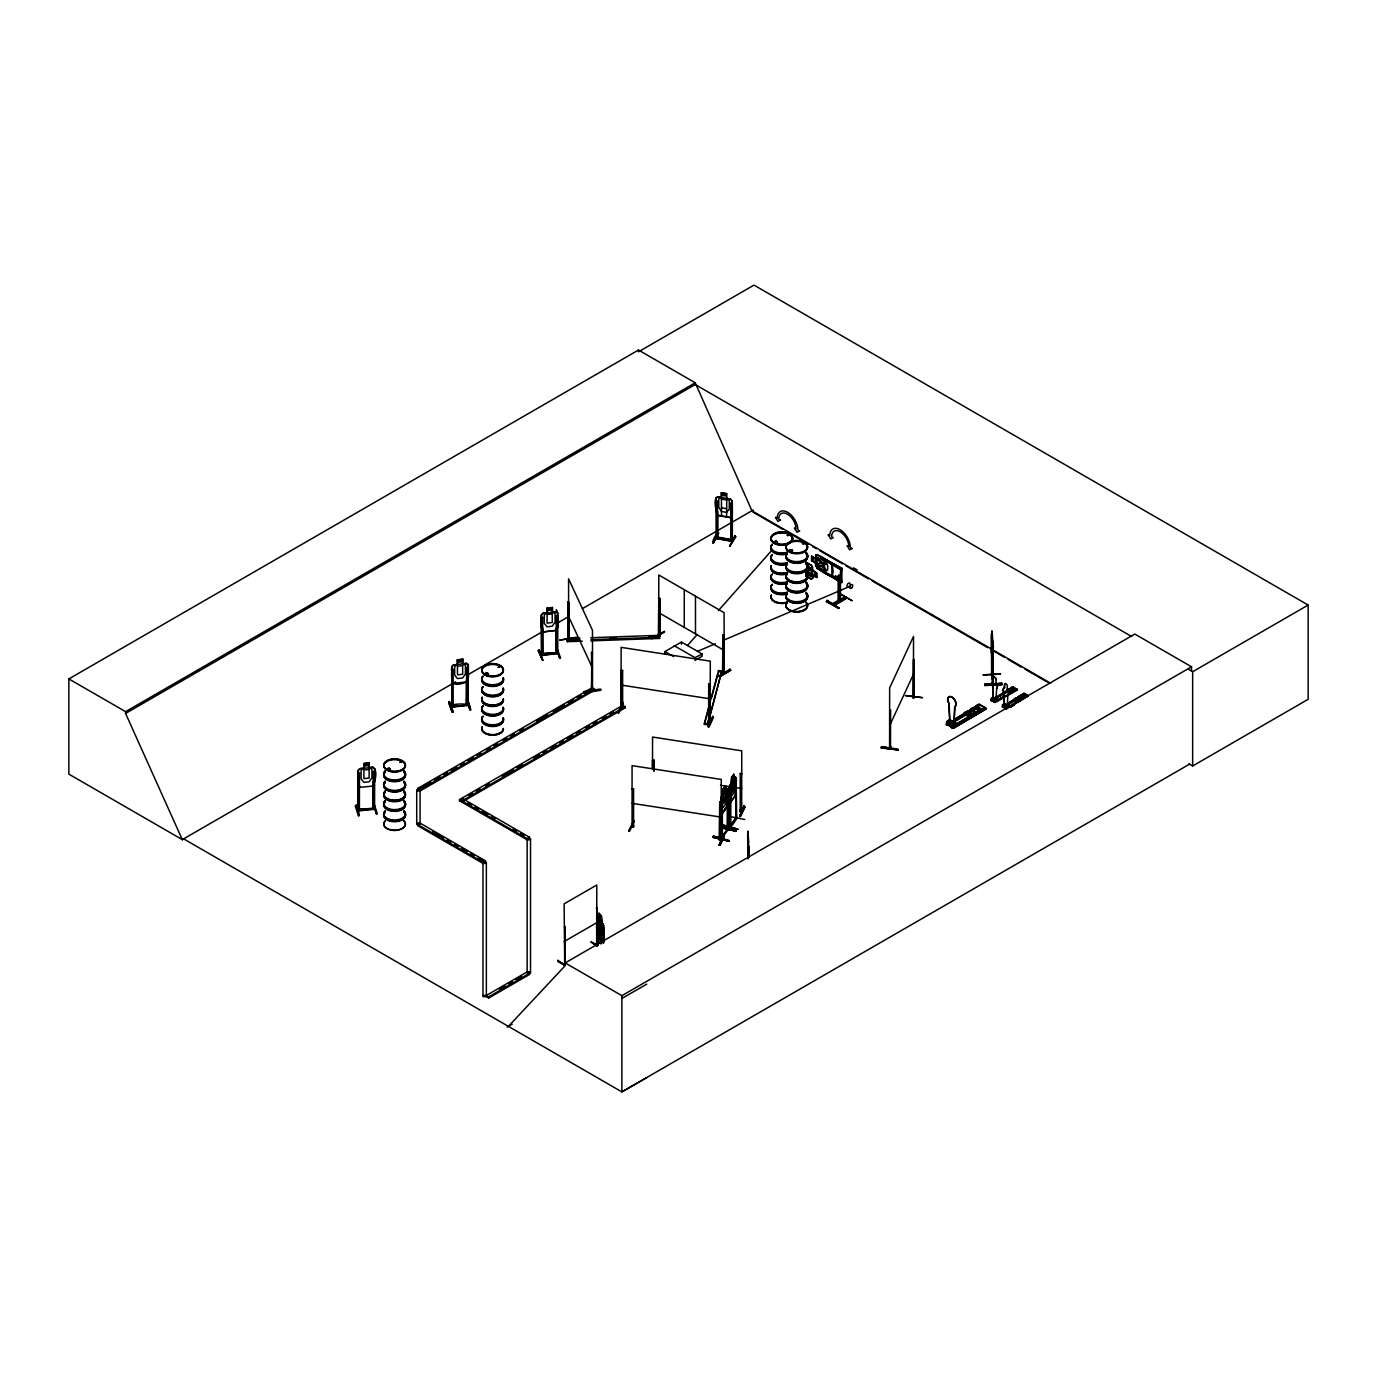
<?xml version="1.0" encoding="UTF-8"?>
<svg xmlns="http://www.w3.org/2000/svg" width="1377" height="1377" viewBox="0 0 1377 1377"><rect width="100%" height="100%" fill="white"/><g stroke="black" fill="none" stroke-linecap="round" stroke-linejoin="round"><path stroke-width="1.5" d="M950.87 720.963L951.868 721.462L950.887 720.67M992.094 636.759L992.025 631.217L991.612 636.036M747.659 834.514L747.918 852.397L747.659 846.786M949.596 720.119L948.839 703.544A5.766 3.374 59.5 0 1 948.839 696.882A5.766 3.374 59.5 0 1 954.674 700.17A5.766 3.374 59.5 0 1 954.674 706.831L953.813 724.526L951.059 722.959M949.855 719.964L949.097 703.389A5.766 3.374 59.5 0 1 949.097 696.728A5.766 3.374 59.5 0 1 954.915 700.015A5.766 3.374 59.5 0 1 954.915 706.694L954.072 724.371L951.318 722.822M992.662 659.979C993.196 647.431 993.454 671.787 991.509 652.233M995.95 700.136L996.69 688.242A3.856 2.255 59.5 0 0 996.105 682.975L995.95 683.078A3.856 2.255 59.5 0 1 996.518 688.345L996.69 688.242M748.09 853.206L748.193 851.141M983.178 674.799L1000.425 673.887M991.474 673.353L991.56 674.128M889.525 748.382L890.781 747.745L890.179 748.692L890.041 709.93L890.231 710.893M913.02 697.76L914.276 697.123L913.777 698.053L913.536 659.308L913.106 697.984L914.242 695.66L913.106 696.607M914.173 697.141L913.106 697.003M950.801 721.187L951.8 720.705L950.25 722.168L949.665 721.273L950.578 725.834L950.87 721.548L949.149 721.479L950.491 722.185M881.28 747.9L881.521 746.609L898.269 749.914L881.28 747.9L898.269 749.914M881.504 746.627L898.234 749.208M837.956 579.235L838.645 578.822M840.504 580.664C842.449 551.179 838.18 587.428 841.227 581.524C843.223 583.573 838.421 579.097 841.777 580.905M992.318 653.094L992.025 631.217M721.841 814.22L726.918 807.042L727.658 801.569M733.717 774.373L734.75 787.954L733.631 793.169L731.566 795.992L730.464 793.789L730.464 785.131L731.497 777.385L733.717 774.373L733.821 779.313L735.404 776.989L729.276 786.68L729.276 799.142L730.206 802.757L735.198 795.545L736.11 777.695L736.041 819.108C738.933 815.218 729.638 830.486 730.24 826.234M734.044 778.556L729.982 802.705L735.37 795.596L736.11 790.123M835.099 576.292L838.473 577.858L838.473 580.01C833.24 579.407 834.72 573.056 839.282 578.426L840.641 577.652L838.989 576.24M838.765 576.756C842.19 579.7 837.096 573.228 838.438 576.963L839.798 577.738L838.438 575.379M950.578 721.72L948.977 720.481L948.701 724.767L948.701 720.653L950.578 721.72L949.631 722.564M951.8 720.705L951.559 720.429M994.056 698.535L992.783 698.604L994.573 698.363M993.196 699.12L993.867 697.95L993.592 698.948M1004.005 705.093L1005.571 704.06M659.893 634.849L658.808 634.126M722.598 671.632C724.973 670.117 721.341 675.178 723.459 672.114M722.529 672.888L722.959 634.952L724.078 635.589L723.648 673.525L722.529 672.888L724.233 673.301L724.078 612.679L658.774 574.984L658.774 635.589L659.893 636.174L659.893 598.513L658.774 597.876L658.361 635.967M724.078 673.233L722.959 672.647L722.959 634.952M713.011 837.336L729.001 841.192L713.011 837.336L713.389 836.08L729.362 840.71L713.338 836.2M713.32 836.82L729.001 841.227M721.41 825.89L737.762 829.247L721.772 824.651M564.828 965.311L557.823 961.198L565.086 965.07M558.115 960.389C569.923 969.442 562.212 962.041 565.138 963.039M840.59 569.217L840.658 567.651L841.295 568.908C840.917 572.195 843.24 567.186 840.658 567.651M841.863 582.333L821.294 570.99L821.708 569.458M576.55 637.809L559.647 640.081L576.584 637.241M603.728 938.081L602.747 941.472L600.699 938.684M603.556 938.116L602.799 941.696L600.716 938.856M387.367 768.831L387.694 769.898M390.052 768.745L389.605 769.657M400.036 762.376L400.827 761.464M400.81 762.376L401.344 761.842M485.375 673.611L485.702 674.678M487.888 673.37L485.874 674.179L486.89 673.164M498.147 667.294L499.472 666.416L498.302 667.415M498.835 667.277L499.49 666.864M499.231 667.139L499.403 666.434M775.165 542.538L775.062 541.609M775.802 542.813L775.544 542.28M787.472 535.636L788.642 535.171L787.764 534.5M787.61 534.724L788.591 535.24L787.524 535.446M789.572 551.351L790.759 549.819M791.913 551.179L792.016 550.232L789.4 550.611M791.603 551.299L791.603 549.802M802.86 543.364L803.772 544.276M802.361 543.485L803.325 544.122M704.404 723.252L718.536 670.565L721.858 670.857L707.726 724.732L704.404 724.422L704.404 723.252L707.726 723.545L721.858 670.857M704.404 724.422L709.826 704.163M711.461 698.087L717.985 673.766M721.1 798.195L723.114 793.479L723.114 788.849L725.386 786.112M1004.556 704.731L1004.418 705.592L1004.022 692.528A3.856 2.255 59.5 0 1 1004.418 688.001L1004.59 684.507A1.928 1.119 59.5 0 1 1005.967 683.715A1.928 1.119 59.5 0 1 1007.327 686.073L1007.172 689.55A3.856 2.255 59.5 0 1 1007.74 694.817M1004.952 704.387C1003.506 710.928 1007.809 702.201 1003.73 704.267M720.773 798.126L722.718 793.927L726.953 805.872L722.632 812.757M731.738 777.489L731.738 782.119L729.276 786.68M839.282 608.273L827.009 600.441L839.282 608.273L826.424 601.474M720.877 839.075L719.414 838.748L721.273 839.041M727.022 829.143L728.381 828.3L721.875 838.679M727.762 829.488C726.333 833.102 728.881 826.252 727.09 829.04M728.261 828.472L727.882 829.126M729.569 825.787L730.361 827.25M730.739 825.202L729.466 825.649M735.421 817.697L736.161 816.664M993.97 697.984C992.18 704.129 996.673 696.125 992.507 697.778M569.028 639.393C565.706 640.012 569.906 635.881 569.114 640.15M569.114 638.962L568.701 638.119M600.613 689.688L591.835 691.082L591.439 690.015M817.043 554.828L827.887 560.8L831.88 564.536C837.371 584.829 822.654 571.782 815.545 566.102L815.683 555.224L817.129 554.57L841.777 568.34L821.294 557.151L821.294 558.425L841.347 570.147M950.75 721.944L951.387 721.1M466.321 663.473L468.404 664.816L466.407 663.318L453.498 664.988L451.725 666.847C452.172 679.825 448.317 688.569 466.493 682.114L468.18 677.174M466.493 682.114L468.404 677.277L468.369 664.712M547.03 612.817L543.054 613.144L541.299 615.003L541.299 627.447L543.054 631.957L556.101 630.391C562.591 622.318 552.556 601.646 557.823 613.178M374.699 781.103L372.995 786.026L359.879 787.403L358.106 782.859L358.295 770.466L359.896 768.573L363.735 768.28L361.118 770.259L361.118 778.917L363.924 782.343L369.139 781.792L371.928 777.781L371.928 769.123L369.139 767.867L369.294 762.961L363.7 763.547L363.924 768.418M372.995 786.026C375.164 780.725 378.279 770.827 372.909 767.213L369.294 767.591L369.105 763.133M732.237 513.328L730.326 517.718L717.589 515.428C715.868 510.385 711.375 493.155 721.565 497.476M721.445 825.787L737.711 829.212L721.737 824.754M621.113 708.38L621.113 670.272L622.628 670.496L622.662 708.553L620.82 708.329M622.628 670.496L620.975 670.599M617.757 712.804L623.058 702.494L618.566 712.735M618.445 712.804L623.024 702.477M618.686 712.942L621.32 707.933M621.647 706.384L623.058 703.268M622.662 707.571L620.941 706.556M620.82 706.952L622.49 708.122M622.662 708.553L622.8 706.849M633.575 788.78L631.905 788.883L633.575 788.78L633.592 826.837L632.129 824.84M652.405 768.831L652.543 759.932L654.058 760.173L654.058 770.845M653.92 771.189L654.058 760.173M633.988 821.553L629.616 831.226L628.687 831.088L633.833 821.398M628.687 831.054L633.988 820.761M631.888 824.84L631.871 826.665L632.009 824.789M633.592 825.856L633.213 826.837M710.102 722.133L708.656 721.875L708.656 684.18L710.308 684.059L710.119 722.185L710.308 661.167L621.113 647.362L621.096 708.432M708.484 720.86C710.566 718.226 711.565 723.321 708.656 721.875M708.794 683.835L708.794 721.531M710.48 720.412L708.501 720.532L708.484 721.841M712.632 716.35L708.226 726.798L709.155 726.936L713.527 717.228L712.718 716.419M708.226 726.798L712.838 717.056M719.741 802.12L719.431 840.177L719.741 802.12L721.255 802.343L721.049 840.469L721.255 779.434L632.06 765.646L632.06 826.665M740.241 773.513L741.738 773.736L740.241 773.513L740.206 811.673C745.525 811.518 737.091 809.074 741.79 809.969M719.155 845.082L723.579 834.617L719.155 845.082L720.085 845.22L724.457 835.512L720.085 845.185M739.914 810.537C741.394 808.368 738.416 813.325 741.704 811.845L741.738 750.826L652.543 737.039L652.543 768.486M739.69 815.683L744.062 806.01L739.656 816.458L740.585 816.613L744.957 806.905L739.897 816.406M739.656 816.458L744.148 806.096M905.498 695.695L922.504 697.674L905.55 695.471M889.972 746.282L890.385 747.246L890.093 746.162M890.368 748.503L890.661 746.248M949.528 721.255L950.147 722.391M992.697 698.311L997.43 701.065L997.103 699.258L994.882 701.874L991.406 699.895L993.299 697.106L991.079 698.414L991.096 700.273M1004.04 704.869L1004.625 704.938M831.863 603.883L844.549 597.084M651.665 638.773L664.523 631.286L658.654 635.503M722.46 836.579C723.338 839.23 717.589 840.521 721.032 840.4M730.86 825.133L730.085 826.355M889.645 725.593L913.536 674.11M448.627 702.304L452.172 712.098L453.119 712.012L449.573 701.444L448.627 702.339L452.172 712.133M538.235 650.581L542.727 660.272L538.235 650.581L539.182 649.703L542.727 660.272M539.027 650.392L542.486 660.203M359.328 815.718L356.195 805.097L359.208 815.012L358.468 815.7M658.654 634.126L659.893 634.797M659.463 635.09L659.497 636.553L660.013 634.917M601.267 934.966L602.369 932.763L602.369 924.105L601.336 916.359L599.202 913.605M451.277 705.575C453.429 703.767 454.324 707.967 451.794 707.348C447.146 701.375 487.286 704.972 453.291 706.091L452.775 705.299L453.119 707.09M451.277 706.952L468.232 704.904M466.528 667.415L468.18 667.57L468.042 705.385C465.598 706.9 465.719 702.098 468.232 703.527M466.355 705.127L466.648 667.759M557.84 653.18L540.92 655.159L540.92 653.782L542.727 653.972M713.166 542.934L718.536 532.779L713.32 543.089C710.98 543.571 716.16 531.883 718.536 533.57M721.393 497.286L721.393 492.656L726.815 493.62L726.574 517.046M717.589 515.428L715.971 510.402M731.996 513.38L731.996 501.004L730.326 498.887L726.574 498.336M716.195 500.505L717.675 500.763M730.808 539.956L730.808 541.333L730.688 503.5L732.357 503.448L732.34 541.505L715.851 538.545L715.833 537.116L731.979 540.111L732.203 541.557L732.237 500.867L730.326 498.887M732.357 503.448L730.688 503.5M718.536 532.779L713.32 543.089M717.434 538.82L717.503 501.108M735.077 535.791L729.827 546.101L735.955 536.703L735.043 535.791L729.948 545.929M729.827 546.101L735.163 536.393M372.943 767.316L359.931 768.693L358.106 770.432L358.02 810.95L359.397 810.898L359.449 772.738L357.9 772.91L357.831 810.967L358.054 809.108L372.978 808.402L357.9 809.642M357.727 810.623L374.768 808.833M840.59 569.08L840.658 567.909M841.863 569.768L830.83 563.451M565.121 964.451L564.69 926.428L565.172 965.673L508.44 1026.381M596.241 944.553L596.861 944.829M596.241 945.93L590.957 941.937L596.516 944.983M1018.326 699.877L1015.985 699.723L1018.326 699.396M839.023 600.561L840.486 601.267L840.486 577.6L839.161 578.202M840.263 601.284L839.419 600.647M390.001 768.882L387.849 768.727L388.865 769.347M387.763 769.691L390.38 769.295M390.328 769.691L389.14 768.177M400.036 762.101L401.172 762.015M485.995 673.835L486.615 672.957M488.387 674.076L487.406 674.523M774.442 541.97L775.475 541.161M775.027 541.763L776.576 542.28M776.955 542.056L774.872 541.54M777.575 542.297C776.989 544.259 772.652 542.572 775.337 541.333M787.472 534.861L787.231 535.395M787.747 535.119L788.023 534.465M790.123 550.094L790.123 551.179M790.295 550.817L791.534 550.352M802.705 543.226L803.548 543.812M723.183 788.901L725.472 785.871L726.316 799.4L725.214 804.633L723.183 807.456L722.082 805.252M721.72 813.962L726.746 806.991L727.658 789.124L726.781 788.401L725.3 790.467L725.472 785.871M721.72 795.562L726.953 788.436M727.056 830.383L727.693 791.895L728.381 829.677M730.171 788.642L730.275 827.233M736.196 819.022L736.093 780.432L736.747 818.403L735.421 818.076L730.791 825.391M721.72 801.053L722.323 800.226L721.169 800.932L721.72 838.765M728.244 792.033L727.09 792.722M736.643 780.57L735.49 781.275M728.45 816.182L744.802 819.522M721.841 836.717C734.888 819.212 721.686 838.214 721.531 837.853M736.127 817.714L736.712 816.802L735.972 819.195M722.047 828.111L736.368 830.916M733.889 774.408L731.669 777.437M731.944 777.712L733.27 775.905L731.944 779.262M722.581 812.74L726.97 807.111M913.416 695.729L913.812 696.573M889.903 747.728L890.041 709.93M687.45 645.52L697.33 634.384M718.484 610.493L772.084 549.991M466.545 704.146L468.352 703.871M542.899 655.332L542.607 617.309L541.075 617.498L541.402 655.624L540.886 653.834M557.651 652.285L555.964 652.027L557.84 651.803M557.96 652.13L557.754 653.576L557.788 613.058M451.776 707.296L451.69 666.743L453.446 664.867L457.284 664.523M543.106 613.247L541.299 615.003M359.517 809.452L359.397 810.846M359.517 810.829L359.449 809.074M373.047 807.645L374.768 807.456M373.184 807.524L374.871 807.8L374.871 809.177L358.072 810.984M840.383 577.789L838.765 575.19M596.981 916.789C603.057 921.093 595.053 907.512 601.508 916.325L601.508 920.955L603.728 925.619L603.556 943.004M736.282 817.663L729.5 827.267L729.517 786.697M727.796 830.589L727.486 789.09M596.723 938.133L597.257 943.71L596.551 925.74C601.697 925.327 605.415 937.84 603.384 943.038M951.197 720.55L950.01 721.978M836.39 577.841L830.83 574.725M951.042 721.703L950.285 721.496M567.961 638.24L568.46 639.1L567.875 638.257M591.439 690.238L591.886 690.996L591.473 652.423L592.471 653.197L591.473 652.423M715.902 498.078L717.778 496.787L730.189 499.128M1016.088 699.413L1018.102 699.258M485.427 673.508L486.89 672.854L488.56 673.99M387.763 768.418L387.522 769.502M777.248 542.899L776.8 541.333M457.474 660.013L457.474 664.661L454.685 666.537L454.685 675.195L457.474 678.568L462.655 677.949L465.443 673.904L465.443 665.246L462.655 664.024L462.62 659.29M664.953 653.731L664.953 651.579L681.443 642.043L702.184 654.023L702.184 656.192L694.869 660.426M741.773 810.416L741.549 811.862M956.068 725.576L955.586 722.856L952.247 724.818L952.247 726.781L947.032 723.82L947.032 721.858L949.872 719.637L946.55 721.6L946.55 724.044L953.211 728.364L985.984 709.035L985.502 707.726L979.305 704.232L953.745 720.016M946.98 724.904L946.068 724.405L947.789 725.059M947.238 725.042L948.064 725.524M997.43 699.43L995.21 700.738L995.21 702.373L990.734 700.256L1012.938 686.83L1017.069 689.154L1017.396 690.015L995.21 702.545M1017.379 690.032L1012.715 687.433M1013.42 687.794L991.543 700.704L1012.25 689.24M953.813 719.758L979.305 704.714L985.502 708.208L951.989 727.71L951.042 727.142L952.781 727.848M951.455 727.108L982.558 708.897M983.987 707.916L984.658 708.294M1005.382 695.678L994.074 702.115L1003.747 697.072M1016.811 689.739L1016.278 689.016L1008.756 693.595M985.519 708.191L985.915 709.035M953.194 728.381L986.018 709.017M1002.318 706.745L1005.193 704.852M1007.534 703.578L1024.161 693.302L1028.292 695.643L1006.105 709.052L1005.296 708.604L1027.758 696.056M1004.522 703.578L1002.301 704.886L1003.351 707.554L1025.297 694.645L1002.508 707.055M1002.869 707.262L1024.695 694.352M1027.982 696.142L1024.161 693.629L1007.43 703.509M564.69 926.428L565.121 926.669M564.69 964.124L564.14 903.846L596.792 884.998L596.689 946.223L596.792 907.908L597.222 918.82M597.222 908.149L596.241 908.218M557.823 961.284L558.15 960.303M591.267 941.937L597.979 945.448M993.041 698.449L992.628 686.142A3.856 2.255 59.5 0 1 993.196 681.529L993.368 678.035A1.928 1.119 59.5 0 1 994.745 677.243A1.928 1.119 59.5 0 1 996.105 679.584L995.95 683.078M996.105 679.584L995.95 679.687A1.928 1.119 59.5 0 0 994.573 677.329A1.928 1.119 59.5 0 0 993.196 678.138M993.196 681.529L992.869 645.847L993.609 646.725M1004.418 688.001L1004.59 684.507M964.141 713.166C982.386 721.187 955.311 714.147 967.463 711.203L973.659 715.197L967.463 711.203M970.441 709.465C988.669 717.469 961.611 710.446 973.763 707.503L979.942 711.479L973.763 707.503M975.983 706.194C994.228 714.198 967.153 707.176 979.305 704.232M949.424 722.426L949.717 721.531M954.141 720.55L977.98 706.625M952.712 721.806L978.238 706.814M1007.172 689.55L1007.327 689.464A3.856 2.255 59.5 0 1 1007.912 694.731L1007.172 706.625L1004.332 704.835L1003.85 692.631A3.856 2.255 59.5 0 1 1004.59 687.898M952.85 721.927L978.754 706.78M994.555 698.311L992.714 697.657L992.714 700.411M1005.038 691.478L1002.817 693.113M1009.238 689.016L1013.369 691.667L1009.238 689.016L1007.017 690.325L1011.148 692.975L1007.017 690.652M1010.718 688.139C1022.887 693.474 1004.831 688.793 1012.938 686.83M953.521 722.305L979.185 707.296M991.061 700.067L991.612 700.79L1004.143 693.079M1007.689 690.893L1011.441 688.775M985.588 708.501L952.282 727.882L952.729 725.094L956.068 723.132M951.042 727.142L982.489 708.587M994.091 702.15L1005.33 695.471M1008.67 693.509L1016.278 689.016M951.868 727.641L985.502 707.726M1006.948 695.127L1017.069 689.154M1006.948 695.454L1017.069 689.464L1007.998 695.058M1008.652 707.554L1008.325 705.73L1006.105 708.346L1002.628 706.384L1004.849 703.767M1004.108 705.265L1007.327 706.521M1020.391 700.291C1018.877 703.94 1010.494 699.206 1016.26 697.967L1020.391 700.618L1016.26 697.967M1024.591 697.829C1023.077 701.461 1014.694 696.728 1020.46 695.488L1024.591 698.156L1020.46 695.488M1028.292 695.643C1026.777 699.292 1018.395 694.542 1024.161 693.302M1007.981 703.836L1024.161 693.629M1006.467 709.069L1006.432 707.227L1008.652 705.919M1009.771 706.935L1022.784 699.344M806.061 562.453L806.061 563.727M806.061 575.018L806.061 576.292M659.6 636.535L659.893 598.513M657.397 635.95L664.523 632.077M722.529 671.511L723.562 673.525M717.968 676.296L730.154 669.239M719.379 676.176L730.154 669.773L719.81 676.021M720.274 676.279L730.739 670.22L720.326 676.4M182.384 839.677L68.85 774.132L68.85 678.913L638.48 350.033L695.213 382.789L751.928 510.764L1050.754 683.285M68.85 678.913L125.582 711.651L695.213 382.789M646.742 1077.623L621.888 1091.892L183.64 838.868L182.298 839.626L125.582 713.424L695.213 384.544L1131.601 636.501M182.298 839.626L455.684 681.804M466.855 675.35L543.244 631.234M556.291 623.712L567.479 617.257M582.385 608.651L753.271 509.989M420.071 790.983L417.696 788.436L592.179 687.691L594.571 689.068L594.571 690.238L420.071 790.983L416.715 790.983M419.555 788.539L430.691 782.102M434.392 779.967L439.969 776.748M443.687 774.597L447.387 772.463M451.105 770.311L456.682 767.109M460.383 764.958L464.101 762.824M467.819 760.672L473.378 757.453M477.096 755.319L480.814 753.167M486.374 749.949L490.092 747.814M493.809 745.663L497.51 743.528M503.087 740.31L506.788 738.158M510.506 736.024L514.223 733.872M519.783 730.671L523.501 728.519M536.496 721.014L547.633 714.594M553.21 711.375L564.346 704.938M568.047 702.804L573.624 699.585M577.342 697.433L581.042 695.299M584.76 693.147L590.32 689.946M594.571 689.068L420.071 789.813L416.715 789.813L416.715 824.307L420.071 824.307L420.071 789.813L417.696 788.436M821.294 558.425L821.708 556.893M812.637 567.668L811.363 565.138L812.637 570.663L816.785 572.901L816.785 577.548L812.499 575.07L811.173 576.619L806.664 574.02M816.974 568.563L815.821 562.952L811.81 560.628L811.81 556.291M827.887 574.708L831.88 575.431L831.88 564.536L827.749 560.869M837.922 577.652L839.299 576.877M839.023 577.015L839.195 601.904L839.798 577.738M838.473 580.01L838.128 578.047M530.524 839.815L527.167 839.815L459.488 800.743L459.488 799.572L622.731 705.317L625.106 706.694L625.106 707.881L463.722 801.053M417.696 824.496L420.071 823.119L485.375 860.814L482.983 863.379L417.696 825.684L417.696 824.496L482.983 862.191L486.356 862.191L486.356 996.655L488.732 998.032L529.543 974.468L529.543 973.281L527.167 971.921L486.356 995.468L482.983 995.468M459.488 800.743L463.206 798.608M468.765 795.39L472.466 793.238M476.184 791.104L479.885 788.969M485.461 785.751L489.162 783.599M502.157 776.112L513.277 769.691M516.995 767.54L522.554 764.338M533.691 757.901L539.25 754.699M542.968 752.548L546.669 750.413M550.387 748.262L555.947 745.06M559.647 742.909L563.365 740.774M567.083 738.623L572.643 735.421M576.343 733.27L580.061 731.135M585.621 727.917L589.339 725.782M593.039 723.631L596.757 721.496M602.317 718.278L606.035 716.143M609.736 713.992L613.453 711.857M625.106 706.694L461.863 800.932L461.863 802.12M851.606 600.441L839.97 593.745M834.014 605.14L846.08 598.066M833.911 604.4L846.149 597.343M485.375 860.814L482.983 862.191L482.983 996.655L486.356 996.655M527.167 839.815L529.543 837.268L527.167 838.627L459.488 799.572M564.14 941.541L596.792 922.693M949.149 721.961L950.509 721.961M992.817 698.655L993.695 698.724L993.299 697.106M992.989 698.965L997.103 700.566L997.103 699.258M499.335 989.151L504.911 985.949M508.612 983.798L512.33 981.663M516.031 979.512L521.59 976.31M486.356 995.468L488.732 996.845L529.543 973.281M507.097 1027.156L512.175 1024.23M1191.535 666.795L1134.803 634.057L565.172 962.919L621.888 995.674L1191.535 666.795L1191.535 671.081M1188.953 669.601L1192.654 671.735L1308.15 605.054L1308.15 699.309L1192.654 765.991L1188.919 763.839M1189.659 764.08L621.888 1091.892L621.888 995.674M621.888 998.428L646.742 984.176M716.023 536.789L732.22 539.681M716.023 538.166L716.264 536.789M702.184 654.023L694.92 657.638L674.179 645.675M449.332 702.167L453.119 712.012M556.274 653.249L556.153 652.405M1018.137 700.032L1016.106 699.895M815.683 555.447L817.181 554.759M811.156 578.925L812.637 578.237M788.573 535.515L788.367 534.5M776.886 542.228L775.234 542.228M775.285 542.848L776.886 542.538L776.645 541.471M485.702 673.301L487.32 673.06M789.847 550.18L792.481 550.37M790.191 550.232L791.327 550.043M791.534 551.402L792.377 550.249M388.039 768.59L389.45 768.469M697.537 651.338L715.334 643.747M723.252 640.374L849.902 586.378M620.941 707.933L622.628 708.191M622.421 708.553L620.975 708.294M710.119 720.808L708.759 720.085M633.351 826.837L631.905 826.579M721.514 497.579L718.794 498.629L718.794 507.287L721.514 511.487L726.574 512.399L729.294 509.18L729.294 500.522L726.574 498.491M991.509 674.592L992.559 681.512M730.86 540.868L730.86 503.173M541.23 653.748L556.084 652.75L542.383 653.559M451.622 705.489L451.794 707.348M453.205 707.141L453.119 669.394L451.467 669.239L453.119 669.394M598.84 922.452L601.284 925.413L598.84 922.452L599.012 927.048M601.284 930.043L602.351 941.816M603.728 925.619L597.601 915.929L596.895 929.062M603.04 933.795L603.608 927.392L604.21 940.784M604.21 928.218L603.04 927.513M775.802 541.178L776.335 541.178M776.335 542.813L776.886 541.591M486.064 674.007L487.475 674.11M389.14 769.33L387.729 768.573L389.312 768.28M389.45 769.64L388.09 769.846M839.282 601.801L838.094 601.267L838.18 579.648M567.995 601.801L568.271 640.271L567.995 601.801L568.994 602.575L568.994 640.271M591.439 689.034L592.058 652.337M583.882 691.581L600.596 689.016L600.837 690.256L584.141 692.906L583.917 691.719M588.117 691.736L583.917 692.235M890.179 747.315L890.626 746.351M546.893 612.782L546.858 608.049L552.452 607.481L552.452 612.111L556.05 611.681M543.192 613.385L555.981 611.853M542.727 617.653L541.075 617.498M556.136 615.674L557.668 615.502M543.054 631.957L556.101 630.391M457.284 659.893L462.844 659.222L457.284 659.893L457.422 664.557M462.844 663.852L466.442 663.421M557.788 653.541L541.385 655.572M559.785 658.017L556.136 648.447L557.065 648.343L560.611 658.12M453.532 683.422L466.321 681.873M467.457 700.067L466.528 700.187L470.056 709.964C470.71 703.974 463.171 690.445 470.986 709.775M451.587 707.279L468.18 705.265L468.18 664.798M470.056 709.189L466.528 699.396L470.056 709.964M359.552 773.082L357.9 772.91M373.047 771.327L374.578 771.154M356.195 805.097L355.283 805.975L358.381 815.804M373.27 803.307L376.523 813.773M373.27 804.082L374.183 803.91L377.315 813.824L376.369 813.927L373.511 803.961M806.75 568.426C811.587 565 813.721 571.765 807.679 569.975L811.363 575.913L806.767 570.353M839.368 593.367L852.208 600.82M776.06 542.435L776.37 542.418A10.947 6.317 0 0 0 774.046 543.416M659.376 636.467L658.361 635.83M991.354 634.263L991.681 675.694L991.853 637.671L992.318 640.718M992.524 634.487L992.318 649.376L991.853 646.329M992.266 637.878L991.526 637L992.128 674.661M993.024 644.023L992.662 641.252L992.851 682.458L991.681 674.713M983.195 675.023L1000.442 674.145M991.664 675.591L992.266 656.726M984.693 684.197L1001.957 683.388L1002.026 684.662L984.779 685.522L984.693 684.197L1001.957 683.457M984.779 685.436L1002.026 684.627M557.444 653.111L557.668 651.82M599.012 922.401L597.945 935.999L599.081 941.214L601.215 944.02M582.368 641.166L567.358 641.682L567.152 638.567L580.01 638.119M590.733 637.74L659.325 635.313L659.531 638.429L590.94 640.856M571.438 639.599L577.875 639.376M610.028 638.24L616.448 637.999M648.601 636.862L655.039 636.639M567.152 638.567L567.358 640.512L580.216 640.047M590.94 639.668L659.531 637.258L659.531 638.429M374.578 807.473L374.544 809.315L373.184 809.452L373.15 771.654M374.561 808.764L374.699 768.727M748.09 834.6L747.883 831.329L748.055 836.424M747.849 837.096L747.9 838.008M748.193 842.483L748.279 839.247L748.417 841.467M749.036 845.96L749.088 857.337M748.503 856.614L748.09 840.831M416.715 823.119L420.071 823.119M482.983 863.379L486.356 863.379M527.167 971.921L530.524 971.921M632.267 826.166L633.609 826.389M716.384 538.183L732.53 541.178M717.537 538.889L717.658 537.047M486.89 673.422L487.888 673.852M721.858 672.045L718.536 671.752L718.536 670.565M708.656 684.18L710.171 684.403M652.405 760.276L653.92 760.5M719.586 802.447L721.1 802.688M744.957 806.939L744.028 806.01M740.241 811.208L741.928 811.466M724.457 835.546L723.527 834.617M632.25 824.84L633.42 825.03M721.118 838.541L719.947 838.369L719.62 840.194M621.113 685.058L710.308 698.862M720.515 785.251L731.118 786.887M735.37 787.541L741.738 788.522M632.06 803.342L721.255 817.146M721.514 492.932L726.574 493.844M721.514 499.128L726.574 500.04M721.514 507.786L726.574 508.698M717.778 515.187L730.24 517.425M559.819 658.086L556.136 647.672L559.664 658.24M790.759 551.454L789.469 550.697M487.148 672.957L488.026 673.663M721.686 825.443L737.762 829.247M722.047 827.336L736.024 831.484M722.391 827.543L736.402 830.933M722.099 827.852L736.075 831.226M592.007 688.552L591.749 689.636M716.16 538.614L715.971 497.975M658.808 635.503L659.032 634.212M817.026 568.426L841.347 582.729L841.347 568.735M775.544 542.762L774.511 542.073M790.501 551.402L789.847 550.387M789.847 551.54L791.861 551.695L792.532 550.473M486.374 674.523L485.892 673.68M388.348 769.743L387.694 768.745M723.682 835.305L719.31 844.962M914.173 695.626L914.259 697.227M1021.941 694.61L1026.072 696.951M1018.24 696.796L1022.371 699.137M1014.04 699.275L1018.171 701.599M1003.936 706.9L1005.193 707.606M1002.301 706.521L1006.432 708.862M948.977 724.595L950.87 725.662M658.361 598.134L659.463 598.771M722.529 635.193L723.648 635.83M730.757 670.306L730.068 669.136M557.84 961.163L564.863 965.191M1308.15 605.054L753.994 285.108L638.48 351.806L638.48 350.033M853.499 567.84L857.217 569.992M752.961 512.141L782.773 529.353M786.508 531.505L808.867 544.414M812.585 546.566L816.303 548.7M820.038 550.852L842.397 563.761M846.115 565.913L868.474 578.822M872.209 580.974L987.705 647.672M993.299 650.891L1004.487 657.345M1008.205 659.497L1021.252 667.036M1024.97 669.188L1047.329 682.08M840.658 568.89L841.915 569.544M811.673 556.377L815.683 558.701L817.026 557.151L824.53 561.472L827.732 565.654L827.732 569.975L824.53 570.439L817.026 566.119L815.683 563.021L811.535 560.783L811.535 556.136L815.821 558.614L815.821 555.361M837.922 577.256L839.282 578.03M821.294 569.717L841.347 581.301M840.59 581.783L841.777 582.471L841.777 568.494M805.82 562.091L811.294 565.258M805.803 562.229L811.173 565.327M806.664 565.052L816.527 573.056L816.527 577.393M806.664 567.376L811.173 569.975L811.173 574.295L806.664 571.696M816.647 577.307L812.637 574.984C814.513 581.318 808.592 578.547 805.803 575.844M805.941 575.758L811.294 578.856M838.662 608.531L826.355 601.56L827.043 600.424M658.774 612.679L724.078 650.374M664.953 651.579L673.594 656.571M622.731 706.504L625.106 707.881M529.543 837.268L464.256 799.572L464.256 800.743M467.87 802.843L471.502 804.925M475.134 807.025L478.766 809.125M482.38 811.208L487.819 814.358M491.451 816.441L495.083 818.54M513.225 829.023L516.84 831.106M520.472 833.205L524.103 835.305M432.774 831.639L443.652 837.922M447.284 840.004L450.916 842.104M454.53 844.204L458.162 846.287M461.794 848.387L467.233 851.537M470.865 853.62L474.48 855.719M478.112 857.819L485.375 862.002M372.978 809.383L373.047 781.792M722.391 837.836L722.323 800.226M372.823 767.385L374.733 768.831M726.781 788.401L727.572 789.296M846.7 598.324L834.462 605.398M568.649 639.427L568.581 578.805L592.471 630.287L592.523 690.996L592.592 689.395M599.46 923.933L600.82 927.289L599.46 925.482M597.308 925.241L598.909 927.341M597.033 919.337L597.652 926.463M993.402 698.655L992.8 686.056A3.856 2.255 59.5 0 1 993.368 681.426M992.817 684.352L993.006 683.078M568.581 616.5L592.471 668M541.471 627.396L543.192 631.785M451.863 679.136L453.567 683.526M358.295 782.807L360.017 787.231M552.452 607.481L552.263 612.3L555.051 613.505L555.051 622.163L552.263 626.208L547.082 626.828L544.294 623.454L544.294 614.796L547.082 612.92L547.03 608.169M369.294 762.961L363.7 763.547M603.315 934.69L601.026 930.146L601.112 925.447M488.387 673.611L487.32 674.919L485.324 673.835M729.517 799.056L730.258 802.533M601.835 943.193L600.372 936.24C603.315 934.518 600.888 928.855 599.873 934.501L598.014 927.788L599.425 934.966C596.275 936.756 599.081 942.78 599.924 936.618L601.129 942.574M991.836 631.234L992.232 634.763M991.939 634.349L992.232 636.312M991.509 633.644L992.834 641.338M991.698 652.233L992.851 659.979M992.283 674.696L993.454 682.045M992.077 653.094L991.612 644.694M591.439 688.861L591.353 690.256M984.71 684.937L1001.94 683.319M747.728 833.739L748.227 841.467M747.883 846.442L748.09 849.489M748.296 858.181L747.78 844.789M747.728 852.329L748.107 858.181M1192.654 671.735L1192.654 765.991M1008.325 705.73L1008.325 707.038M1003.936 704.146L1003.73 707.003M955.586 722.856L955.586 724.818M914.121 659.394L913.949 697.898M913.416 697.106L913.536 636.415L889.645 687.898L889.594 748.606M890.626 710.033L890.454 748.52M835.443 576.102L835.443 578.271M812.499 567.651L812.499 578.323M748.451 837.096L748.451 858.026M748.072 831.588L748.09 839.299M748.072 831.329L747.9 858.938M739.914 810.141L739.914 811.518M735.387 817.456L735.421 819.057M730.722 788.763L730.826 826.613M723.286 788.883L722.082 800.054M721.393 492.656L721.514 516.134M720.997 798.109L721.1 802.343M717.675 511.246L717.675 538.837M707.726 723.545L707.726 724.732M695.488 596.172L695.488 633.868M684.266 589.683L684.266 627.396M681.443 642.043L681.443 644.212M658.223 634.384L658.223 635.761M601.267 931.265L601.267 922.607L599.202 919.784L599.202 926.704M599.288 913.295L598.083 926.928M598.203 938.89L598.203 945.173M597.652 939.028L597.652 945.311M597.222 940.198L597.274 945.947M597.033 940.284L597.033 944.467M591.886 653.3L591.938 691.099M567.358 640.512L567.358 641.682M556.256 616.018L556.256 653.714L556.136 628.239M542.607 627.792L542.59 655.469M541.522 615.158L541.522 627.499M530.524 973.091L530.524 838.627L527.167 838.627L527.167 973.091M488.732 996.845L488.732 998.032M466.528 679.98L466.476 705.472M462.81 659.101L462.655 664.024M125.582 711.651L125.582 713.424M806.233 563.778A10.947 6.317 0 0 1 796.749 573.245A10.947 6.317 0 0 1 787.265 563.778A10.947 6.317 0 0 1 774.046 562.763A10.947 6.317 0 0 1 772.308 555.138M806.079 564.432A10.775 6.231 0 0 1 796.749 573.761A10.775 6.231 0 0 1 787.42 564.432M806.061 572.539A10.758 6.214 0 0 1 796.749 581.851A10.758 6.214 0 0 1 787.437 572.539M806.113 572.78A10.827 6.248 0 0 1 796.749 582.144A10.827 6.248 0 0 1 787.369 572.78M806.096 573.125A10.792 6.231 0 0 1 796.749 582.488A10.792 6.231 0 0 1 787.386 573.125M806.233 553.365A10.947 6.317 0 0 1 796.749 562.849A10.947 6.317 0 0 1 787.265 553.365A10.947 6.317 0 0 1 774.046 552.366A10.947 6.317 0 0 1 772.308 544.724M806.096 562.677A10.792 6.231 0 0 1 796.749 572.023A10.792 6.231 0 0 1 787.386 562.677M806.096 554.019A10.792 6.231 0 0 1 796.749 563.365A10.792 6.231 0 0 1 787.386 554.019M806.233 563.227A10.947 6.317 0 0 1 796.749 572.712A10.947 6.317 0 0 1 787.265 563.227A10.947 6.317 0 0 1 774.046 562.229A10.947 6.317 0 0 1 772.308 554.604M806.233 552.831A10.947 6.317 0 0 1 796.749 562.315A10.947 6.317 0 0 1 787.265 552.831A10.947 6.317 0 0 1 774.046 551.833A10.947 6.317 0 0 1 772.308 544.19M806.096 552.28A10.792 6.231 0 0 1 796.749 561.627A10.792 6.231 0 0 1 787.386 552.28M806.233 593.418A10.947 6.317 0 0 1 796.749 602.902A10.947 6.317 0 0 1 787.265 593.418A10.947 6.317 0 0 1 774.046 592.403A10.947 6.317 0 0 1 772.308 584.777M806.079 594.072A10.775 6.231 0 0 1 796.749 603.401A10.775 6.231 0 0 1 787.42 594.072M806.061 602.179A10.758 6.214 0 0 1 796.749 611.491A10.758 6.214 0 0 1 787.437 602.179M806.079 574.089A10.775 6.231 0 0 1 796.749 583.418A10.775 6.231 0 0 1 787.42 574.089M806.113 602.403A10.827 6.248 0 0 1 796.749 611.784A10.827 6.248 0 0 1 787.369 602.403M806.096 602.747A10.792 6.231 0 0 1 796.749 612.094A10.792 6.231 0 0 1 787.386 602.747M806.113 573.572A10.827 6.248 0 0 1 796.749 582.936A10.827 6.248 0 0 1 787.369 573.572M806.233 583.022A10.947 6.317 0 0 1 796.749 592.506A10.947 6.317 0 0 1 787.265 583.022A10.947 6.317 0 0 1 774.046 582.006A10.947 6.317 0 0 1 772.308 574.381M806.096 592.317A10.792 6.231 0 0 1 796.749 601.68A10.792 6.231 0 0 1 787.386 592.317M806.096 583.659A10.792 6.231 0 0 1 796.749 593.022A10.792 6.231 0 0 1 787.386 583.659M806.233 592.885A10.947 6.317 0 0 1 796.749 602.369A10.947 6.317 0 0 1 787.265 592.885A10.947 6.317 0 0 1 774.046 591.869A10.947 6.317 0 0 1 772.308 584.244M806.233 582.488A10.947 6.317 0 0 1 796.749 591.972A10.947 6.317 0 0 1 787.265 582.488A10.947 6.317 0 0 1 774.046 581.473A10.947 6.317 0 0 1 772.308 573.848M806.096 581.92A10.792 6.231 0 0 1 796.749 591.267A10.792 6.231 0 0 1 787.386 581.92M787.145 572.384A10.741 6.197 0 0 1 775.251 571.937A10.741 6.197 0 0 1 771.413 565.413M774.046 542.882A10.947 6.317 0 0 1 776.301 541.884M787.179 552.143A10.775 6.231 0 0 1 775.217 551.695A10.775 6.231 0 0 1 771.378 545.137M774.167 542.349A10.775 6.231 0 0 1 776.387 541.368M787.179 553.881A10.775 6.231 0 0 1 775.217 553.434A10.775 6.231 0 0 1 771.378 546.876M787.179 564.277A10.775 6.231 0 0 1 775.217 563.83A10.775 6.231 0 0 1 771.378 557.289M787.179 562.556A10.792 6.231 0 0 1 775.217 562.091A10.792 6.231 0 0 1 771.344 555.533M787.179 573.056A10.775 6.231 0 0 1 775.217 572.608A10.775 6.231 0 0 1 771.378 566.05M787.196 572.66A10.827 6.248 0 0 1 775.199 572.195A10.827 6.248 0 0 1 771.327 565.637M787.145 573.934A10.741 6.197 0 0 1 775.251 573.486A10.741 6.197 0 0 1 771.413 566.963M787.145 602.042A10.741 6.197 0 0 1 775.251 601.577A10.741 6.197 0 0 1 771.413 595.071M787.196 573.452A10.827 6.248 0 0 1 775.199 573.004A10.827 6.248 0 0 1 771.327 566.429M787.179 583.538A10.775 6.231 0 0 1 775.217 583.073A10.775 6.231 0 0 1 771.378 576.533M787.179 581.783A10.775 6.231 0 0 1 775.217 581.335A10.775 6.231 0 0 1 771.378 574.794M787.179 593.935A10.775 6.231 0 0 1 775.217 593.487A10.775 6.231 0 0 1 771.378 586.929M787.179 592.196A10.792 6.231 0 0 1 775.217 591.749A10.792 6.231 0 0 1 771.344 585.191M787.179 602.661A10.775 6.231 0 0 1 775.217 602.214A10.775 6.231 0 0 1 771.378 595.673M787.196 602.317A10.827 6.248 0 0 1 775.199 601.869A10.827 6.248 0 0 1 771.327 595.294M848.903 586.395A2.169 1.257 -60 0 1 846.975 585.948A2.169 1.257 -60 0 1 848.645 583.073A2.169 1.257 -60 0 1 849.988 584.519M503.19 688.431A10.947 6.317 0 0 1 491.176 696.332A10.947 6.317 0 0 1 483.12 686.899M503.345 698.793A10.741 6.197 0 0 1 491.21 704.938A10.741 6.197 0 0 1 482.243 697.192M503.19 678.035A10.947 6.317 0 0 1 491.176 685.935A10.947 6.317 0 0 1 483.12 676.503M484.859 675.195A10.947 6.317 0 0 1 487.131 674.196M503.19 687.898A10.947 6.317 0 0 1 491.176 695.798A10.947 6.317 0 0 1 483.12 686.366M503.19 677.484A10.947 6.317 0 0 1 491.176 685.402A10.947 6.317 0 0 1 483.12 675.969M484.859 674.661A10.947 6.317 0 0 1 487.131 673.646M503.38 678.517A10.775 6.231 0 0 1 491.21 684.696A10.775 6.231 0 0 1 482.191 676.916M484.979 674.128A10.775 6.231 0 0 1 487.217 673.129M503.414 680.272A10.792 6.231 0 0 1 491.193 686.452A10.792 6.231 0 0 1 482.174 678.654M503.38 690.669A10.775 6.231 0 0 1 491.21 696.831A10.775 6.231 0 0 1 482.191 689.051M503.414 688.93A10.792 6.231 0 0 1 491.193 695.11A10.792 6.231 0 0 1 482.174 687.312M503.414 699.378A10.792 6.231 0 0 1 491.193 705.558A10.792 6.231 0 0 1 482.174 697.778M503.431 699.034A10.827 6.248 0 0 1 491.193 705.231A10.827 6.248 0 0 1 482.157 697.416M503.19 718.071A10.947 6.317 0 0 1 491.176 725.989A10.947 6.317 0 0 1 483.12 716.556M503.345 700.342A10.741 6.197 0 0 1 491.21 706.487A10.741 6.197 0 0 1 482.243 698.741M503.345 728.433A10.741 6.197 0 0 1 491.21 734.578A10.741 6.197 0 0 1 482.243 726.832M503.431 699.809A10.827 6.248 0 0 1 491.193 705.988A10.827 6.248 0 0 1 482.157 698.191M503.19 707.675A10.947 6.317 0 0 1 491.176 715.575A10.947 6.317 0 0 1 483.12 706.143M503.19 717.537A10.947 6.317 0 0 1 491.176 725.438A10.947 6.317 0 0 1 483.12 716.023M503.19 707.141A10.947 6.317 0 0 1 491.176 715.042A10.947 6.317 0 0 1 483.12 705.609M503.414 709.912A10.792 6.231 0 0 1 491.193 716.092A10.792 6.231 0 0 1 482.174 708.294M503.38 708.174A10.775 6.231 0 0 1 491.21 714.336A10.775 6.231 0 0 1 482.191 706.556M503.38 720.326A10.775 6.231 0 0 1 491.21 726.488A10.775 6.231 0 0 1 482.191 718.708M503.414 718.57A10.792 6.231 0 0 1 491.193 724.75A10.792 6.231 0 0 1 482.174 716.952M503.362 729.035A10.758 6.214 0 0 1 491.21 735.18A10.758 6.214 0 0 1 482.225 727.417M503.431 728.691A10.827 6.248 0 0 1 491.193 734.888A10.827 6.248 0 0 1 482.157 727.073M404.081 782.119A10.947 6.317 0 0 1 394.597 791.603A10.947 6.317 0 0 1 385.112 782.119M403.926 782.773A10.775 6.231 0 0 1 394.597 792.119A10.775 6.231 0 0 1 385.267 782.773M403.96 791.121A10.827 6.248 0 0 1 394.597 800.485A10.827 6.248 0 0 1 385.216 791.121M403.909 790.897A10.758 6.214 0 0 1 394.597 800.209A10.758 6.214 0 0 1 385.285 790.897M403.96 791.568A10.827 6.248 0 0 1 394.597 800.949A10.827 6.248 0 0 1 385.216 791.568M404.081 771.722A10.947 6.317 0 0 1 394.597 781.207A10.947 6.317 0 0 1 385.112 771.722M403.943 781.034A10.792 6.231 0 0 1 394.597 790.381A10.792 6.231 0 0 1 385.233 781.034M403.943 772.377A10.792 6.231 0 0 1 394.597 781.723A10.792 6.231 0 0 1 385.233 772.377M404.081 781.585A10.947 6.317 0 0 1 394.597 791.069A10.947 6.317 0 0 1 385.112 781.585M404.081 771.189A10.947 6.317 0 0 1 394.597 780.673A10.947 6.317 0 0 1 385.112 771.189M403.943 770.621A10.792 6.231 0 0 1 394.597 779.984A10.792 6.231 0 0 1 385.233 770.621M404.081 811.776A10.947 6.317 0 0 1 394.597 821.26A10.947 6.317 0 0 1 385.112 811.776M403.926 812.43A10.775 6.231 0 0 1 394.597 821.759A10.775 6.231 0 0 1 385.267 812.43M403.96 820.761A10.827 6.248 0 0 1 394.597 830.142A10.827 6.248 0 0 1 385.216 820.761M403.891 792.463A10.741 6.197 0 0 1 394.597 801.758A10.741 6.197 0 0 1 385.302 792.463M403.96 821.122A10.827 6.248 0 0 1 394.597 830.503A10.827 6.248 0 0 1 385.216 821.122M403.96 791.913A10.827 6.248 0 0 1 394.597 801.294A10.827 6.248 0 0 1 385.216 791.913M404.081 801.38A10.947 6.317 0 0 1 394.597 810.864A10.947 6.317 0 0 1 385.112 801.38M403.943 810.674A10.792 6.231 0 0 1 394.597 820.038A10.792 6.231 0 0 1 385.233 810.674M403.943 802.016A10.792 6.231 0 0 1 394.597 811.38A10.792 6.231 0 0 1 385.233 802.016M404.081 811.242A10.947 6.317 0 0 1 394.597 820.726A10.947 6.317 0 0 1 385.112 811.242M404.081 800.846A10.947 6.317 0 0 1 394.597 810.313A10.947 6.317 0 0 1 385.112 800.846M403.943 800.278A10.792 6.231 0 0 1 394.597 809.624A10.792 6.231 0 0 1 385.233 800.278M826.665 563.692L822.671 564.69L826.579 570.956L821.811 565.138C816.974 568.546 814.84 561.799 820.881 563.589L817.198 557.651L821.776 563.193L826.424 562.78L826.665 563.692M724.853 787.351L723.545 790.708L724.853 787.351M725.214 792.257L723.183 795.08L723.183 803.738L725.214 800.915L725.214 792.257M733.631 780.811L731.566 783.633L731.566 792.291L733.631 789.469L733.631 780.811M1013.937 705.076L1010.288 707.227L1014.04 705.11M852.036 548.494L849.575 549.819L847.096 545.636L848.817 546.635A12.152 7.005 60 0 0 840.228 531.763A12.152 7.005 60 0 0 831.639 536.72L833.343 537.701L830.71 538.923L828.076 534.655L829.763 535.636A14.545 8.4 60 0 1 840.056 529.697A14.545 8.4 60 0 1 850.349 547.512L852.036 548.494M780.449 520.11L777.936 521.435L775.458 517.287L777.179 518.251A14.545 8.469 59.6 0 1 787.541 512.261A14.545 8.469 59.6 0 1 797.92 530.025L799.641 531.006L796.973 532.245L794.322 527.976L796.044 528.957A12.152 7.074 59.6 0 0 787.386 514.12A12.152 7.074 59.6 0 0 778.711 519.129L780.449 520.11M551.334 608.548L548.012 608.944L548.012 610.493L551.334 610.097L551.334 608.548M552.263 613.849L547.082 614.469L547.082 623.127L552.263 622.507L552.263 613.849M461.725 660.272L458.386 660.685L458.386 662.234L461.725 661.821L461.725 660.272M462.655 665.573L457.474 666.21L457.474 674.868L462.655 674.231L462.655 665.573M368.21 764.115L364.853 764.459L364.853 766.008L368.21 765.646L368.21 764.115M369.139 769.416L363.924 769.967L363.924 778.625L369.139 778.074L369.139 769.416M991.543 646.674L991.509 652.319L991.543 646.674M748.417 841.364L748.313 844.153L748.417 841.364M725.679 494.463L722.409 493.878L722.409 495.427L725.679 496.013L725.679 494.463M824.53 563.795L817.026 559.458L817.026 563.795L824.53 568.116L824.53 563.795M813.687 558.305L812.344 557.53L812.344 560.319L813.687 561.093L813.687 558.305M815.855 573.452L814.513 572.677L814.513 575.448L815.855 576.223L815.855 573.452M736.11 777.695L735.232 776.955L736.024 777.85M601.215 931.644L599.081 928.838L599.081 937.496L601.215 940.302L601.215 931.644M600.888 916.686L599.563 914.879L600.888 918.235L600.888 916.686M851.623 587.962A2.169 1.257 -60 0 0 852.311 584.623A2.169 1.257 -60 0 0 849.747 586.877A2.169 1.257 -60 0 0 851.623 587.962M791.362 552.039A10.775 6.231 0 0 0 807.524 546.652A10.775 6.231 0 0 0 791.362 541.264A10.775 6.231 0 0 0 791.362 552.039M791.362 552.952A10.775 6.231 0 0 0 807.524 547.547A10.775 6.231 0 0 0 791.362 542.159A10.775 6.231 0 0 0 791.362 552.952M791.345 552.418A10.827 6.248 0 0 0 807.559 546.996A10.827 6.248 0 0 0 791.345 541.591A10.827 6.248 0 0 0 791.345 552.418M776.387 543.399A10.775 6.231 0 0 0 792.567 538.011A10.775 6.231 0 0 0 776.387 532.624A10.775 6.231 0 0 0 776.387 543.399M776.404 544.276A10.758 6.214 0 0 0 792.532 538.906A10.758 6.214 0 0 0 776.404 533.519A10.758 6.214 0 0 0 776.404 544.276A10.758 6.214 0 0 0 792.532 538.941A10.758 6.214 0 0 0 776.404 533.553A10.758 6.214 0 0 0 776.404 544.311M776.37 543.812A10.827 6.248 0 0 0 792.601 538.407A10.827 6.248 0 0 0 776.37 532.985A10.827 6.248 0 0 0 776.37 543.812M487.217 675.178A10.775 6.231 0 0 0 503.38 669.79A10.775 6.231 0 0 0 487.217 664.403A10.775 6.231 0 0 0 487.217 675.178M487.234 676.055A10.741 6.197 0 0 0 503.345 670.685A10.741 6.197 0 0 0 487.234 665.315A10.741 6.197 0 0 0 487.234 676.055M487.2 675.573A10.827 6.248 0 0 0 503.431 670.151A10.827 6.248 0 0 0 487.2 664.747A10.827 6.248 0 0 0 487.2 675.573M386.937 769.468A10.827 6.248 0 0 0 405.045 766.662A10.827 6.248 0 0 0 391.791 759.02A10.827 6.248 0 0 0 386.937 769.468M389.209 771.275A10.758 6.214 0 0 0 405.354 765.887A10.758 6.214 0 0 0 389.209 760.517A10.758 6.214 0 0 0 389.209 771.275M386.937 769.812A10.827 6.248 0 0 0 405.045 767.006A10.827 6.248 0 0 0 391.791 759.364A10.827 6.248 0 0 0 386.937 769.812M967.549 714.732A1.928 1.119 0 0 0 970.768 714.215A1.928 1.119 0 0 0 968.375 712.856A1.928 1.119 0 0 0 967.549 714.732M967.549 714.336A1.928 1.119 0 0 0 970.768 713.82A1.928 1.119 0 0 0 968.375 712.477A1.928 1.119 0 0 0 967.549 714.336"/></g></svg>
